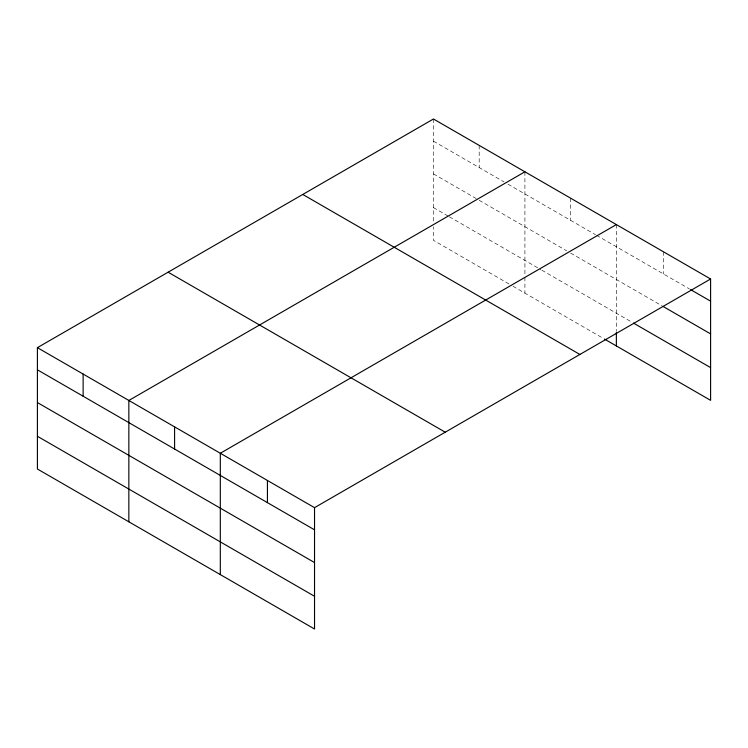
<?xml version="1.0" encoding="UTF-8"?>
<svg xmlns="http://www.w3.org/2000/svg" width="748" height="748" viewBox="0 0 748 748"><rect width="100%" height="100%" fill="white"/><g stroke="black" fill="none" stroke-linecap="round" stroke-linejoin="round"><path stroke-width="0.56" stroke-dasharray="3.74 2.81" d="M433.466 141.157L504.04 181.904M508.014 184.204L595.501 234.713M596.493 235.283L689.553 289.009M433.466 173.891L476.205 198.566M479.188 200.286L566.666 250.795M570.649 253.095L663.485 306.689M433.466 207.607L448.37 216.219M449.37 216.789L540.823 269.598M541.814 270.168L632.415 322.472M509.014 283.959L433.466 240.342L433.466 226.794M512.988 286.25L603.449 338.479M663.485 251.796L663.485 273.964M616.371 224.596L616.371 331.271M570.649 198.192L570.649 220.361M524.918 171.797L524.918 276.208M524.918 277.34L524.918 293.141M479.188 145.393L479.188 167.561M433.466 118.997L433.466 222.278"/><path stroke-width="1.12" d="M710.6 278.995L433.466 118.997L37.4 347.661L37.4 469.005L314.534 629.003L314.534 507.658L710.6 278.995L710.6 400.339L604.44 339.05M524.918 171.797L128.852 400.461L128.852 521.805M616.371 224.596L220.314 453.26L220.314 574.604M690.554 289.588L710.6 301.164M663.485 306.689L710.6 333.889M633.416 323.052L710.6 367.614M302.762 194.452L579.896 354.459M168.104 272.197L445.238 432.204M37.4 347.661L314.534 507.658M37.4 369.821L314.534 529.827M37.4 402.555L314.534 562.561M37.4 436.271L314.534 596.278M616.371 332.402L616.371 345.941M267.429 480.459L267.429 502.628M174.583 426.856L174.583 449.024M83.131 374.056L83.131 396.225"/></g></svg>
